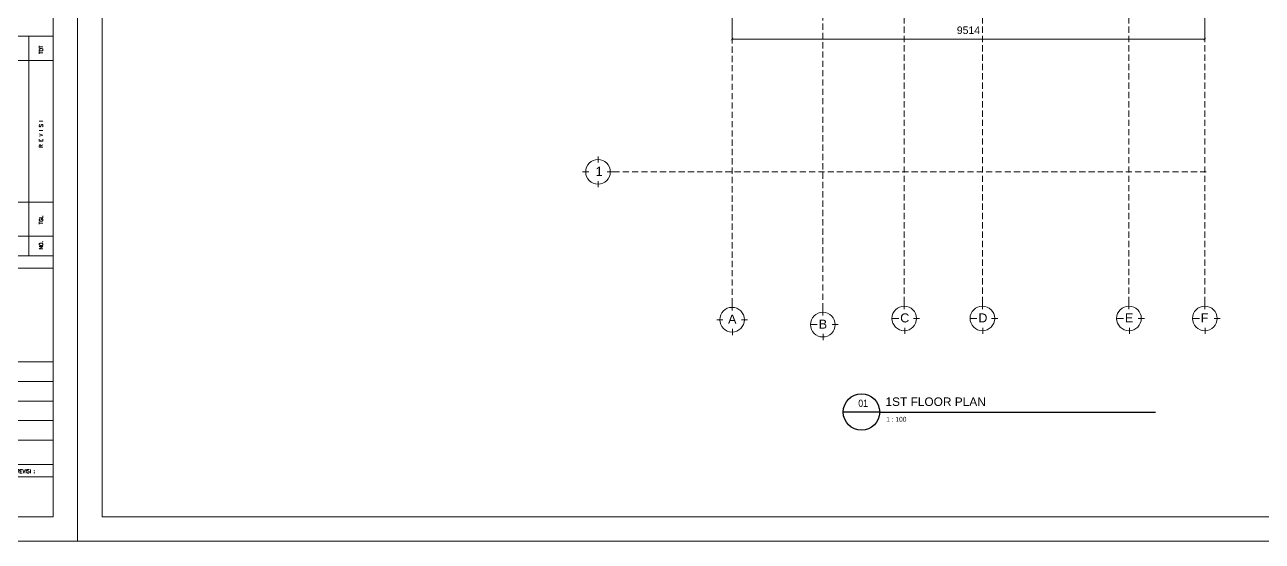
# Model space of a CAD drawing. Header units: millimetres. Extents: x -322387 to 1539330, y -108868 to 282714.
# Drawn here: x 541732 to 566639, y 56496 to 66889 of the extents above; entities that cross this region are included whole.
import ezdxf
from ezdxf.enums import TextEntityAlignment as Align

# ---------------------------------------------------------------- set-up
doc = ezdxf.new("R2010")
doc.units = ezdxf.units.MM
doc.header["$MEASUREMENT"] = 0
doc.linetypes.add('DASHED2', pattern=[0.375, 0.25, -0.125])
doc.linetypes.add('HIDDEN2', pattern=[0.1875, 0.125, -0.0625])
for name, color, linetype, lineweight in [('09-Arsiran', 8, 'Continuous', 5), ('AS', 8, 'HIDDEN2', 5), ('LEGEND', 1, 'DASHED2', 50), ('XR-KOP A3_MOZART$0$KOP-A1$0$A-GRSKOP', 1, 'Continuous', 5), ('XR-KOP A3_MOZART$0$KOP-A1$0$A-TXTKOP', 3, 'Continuous', 5)]:
    doc.layers.add(name, color=color, linetype=linetype, lineweight=lineweight)
doc.layers.add('NOT', color=1, linetype='Continuous')
doc.styles.add('NOTEXT1', font='arial.ttf')
doc.styles.add('NOTEXT2', font='arial.ttf')
doc.styles.add('NOTEXT4', font='arial.ttf')
doc.styles.get("Standard").update_dxf_attribs({"font": 'arial.ttf'})
doc.styles.add('XR-KOP A3_MOZART$0$KOP-A1$0$ROMANS', font='romans.shx', dxfattribs={"height": 200})
doc.dimstyles.new('DIM100', dxfattribs={"dimscale": 0, "dimtxt": 150, "dimasz": 50, "dimexe": 50, "dimexo": 0, "dimgap": 100, "dimtad": 1, "dimtoh": 1, "dimdec": 0, "dimdsep": 46, "dimtxsty": 'Standard', "dimblk": 'ARCHTICK', "dimcen": 1, "dimclrd": 1, "dimclre": 1, "dimadec": 0, "dimazin": 0, "dimtfac": 250, "dimtdec": 0, "dimtix": 1, "dimtmove": 0, "dimatfit": 3, "dimldrblk": 'DOT', "dimfxl": 150, "dimtolj": 1, "dimtzin": 0, "dimlwd": 5, "dimlwe": 5, "dimarcsym": 0})

# ---------------------------------------------------------------- blocks, each defined once
blk = doc.blocks.new('hsdh')
at = {"layer": 'XR-KOP A3_MOZART$0$KOP-A1$0$A-GRSKOP', "linetype": 'Continuous', "lineweight": 5}
for p, q in [((140385, 65781), (145017, 65781)), ((140385, 65781), (145017, 65781)), ((144554, 61611), (144554, 65781)), ((140385, 65317), (145017, 65317)), ((140385, 62631), (145017, 62631)), ((140385, 61982), (145017, 61982)), ((140385, 61611), (145017, 61611)), ((140385, 61611), (145017, 61611)), ((140385, 61380), (145017, 61380)), ((140385, 59597), (145017, 59597)), ((141774, 59226), (145017, 59226)), ((141774, 58856), (145017, 58856)), ((140385, 58485), (145017, 58485)), ((140385, 58115), (145017, 58115)), ((140385, 57651), (145017, 57651)), ((140385, 57420), (145017, 57420))]:
    blk.add_line(p, q, dxfattribs=at)
at = {"layer": 'XR-KOP A3_MOZART$0$KOP-A1$0$A-GRSKOP', "color": 0, "linetype": 'Continuous', "lineweight": 5}
blk.add_lwpolyline([(145480, 82601), (107945, 82601), (107945, 56197), (145480, 56197)], close=True, dxfattribs=at)
at = {"layer": 'XR-KOP A3_MOZART$0$KOP-A1$0$A-GRSKOP', "color": 5, "linetype": 'Continuous', "lineweight": 5}
blk.add_lwpolyline([(145017, 82138), (108409, 82138), (108409, 56660), (145017, 56660)], close=True, dxfattribs=at)
at = {"layer": 'XR-KOP A3_MOZART$0$KOP-A1$0$A-TXTKOP', "lineweight": 5, "style": 'XR-KOP A3_MOZART$0$KOP-A1$0$ROMANS'}
for s, height, p in [('TDT', 69.5, (144822, 65440)), ('R E V I S I', 69.49, (144822, 63662)), ('TGL', 69.5, (144822, 62210)), ('NO.', 69.5, (144822, 61732))]:
    blk.add_text(s, height=height, rotation=90, dxfattribs=at).set_placement(p)
blk.add_text('REVISI :', height=69.5, dxfattribs=at).set_placement((144317, 57491))
blk = doc.blocks.new('_ArchTick')
at = {"color": 0, "linetype": 'ByBlock', "const_width": 0.15}
blk.add_lwpolyline([(-0.5, -0.5), (0.5, 0.5)], dxfattribs=at)
blk = doc.blocks.new('*D1206')
at = {"color": 1, "lineweight": 5, "transparency": 16777216}
for p, q in [((555969, 68586), (555969, 66552)), ((565483, 67686), (565483, 66552)), ((555969, 66602), (565483, 66602))]:
    blk.add_line(p, q, dxfattribs=at)
at = {"layer": 'Defpoints', "color": 0, "transparency": 16777216}
for p in [(555969, 68586), (565483, 67686), (565483, 66602)]:
    blk.add_point(p, dxfattribs=at)
at = {"color": 1, "lineweight": 5, "transparency": 16777216, "xscale": 50, "yscale": 50, "zscale": 50, "rotation": 180}
blk.add_blockref('_ArchTick', (555969, 66602), dxfattribs=at)
at = {"color": 1, "lineweight": 5, "transparency": 16777216, "xscale": 50, "yscale": 50, "zscale": 50}
blk.add_blockref('_ArchTick', (565483, 66602), dxfattribs=at)
at = {"color": 0, "transparency": 16777216, "insert": (560726, 66778), "char_height": 150, "attachment_point": 5}
blk.add_mtext('\\A1;9514', dxfattribs=at)
blk = doc.blocks.new('_DOT')
at = {"color": 0, "linetype": 'ByBlock'}
blk.add_line((-0.5, 0), (-1, 0), dxfattribs=at)
at = {"color": 0, "linetype": 'ByBlock', "const_width": 0.5}
blk.add_lwpolyline([(-0.25, 0, 1), (0.25, 0, 1)], format="xyb", close=True, dxfattribs=at)
blk = doc.blocks.new('NOT-28-ADI')
at = {"const_width": 50}
blk.add_lwpolyline([(-750, 0), (750, 0)], dxfattribs=at)
blk.add_circle((0, 0), 750)
at = {"layer": 'NOT'}
blk.add_line((750, 0), (12100, 0), dxfattribs=at)
at = {"color": 5, "style": 'NOTEXT4'}
for tag, p in [('JDL1', (988, 765)), ('JDL2', (988, 250))]:
    blk.add_attdef(tag, p, '', height=350, dxfattribs=at)
at = {"color": 5, "style": 'NOTEXT4', "width": 0.85}
blk.add_attdef('NO', text='', height=300, dxfattribs=at).set_placement((68, 360), align=Align.MIDDLE_CENTER)
at = {"style": 'NOTEXT1', "width": 0.85}
blk.add_attdef('REF.', text='', height=200, dxfattribs=at).set_placement((0, -190), align=Align.TOP_CENTER)
blk.add_attdef('SCALE', (1020, -398), '', height=200, dxfattribs=at)
blk.add_attdef('ROOM', text='', height=200, dxfattribs=at).set_placement((3715, -388), align=Align.RIGHT)

msp = doc.modelspace()

# ---------------------------------------------------------------- linework, layer by layer
at = {"layer": '09-Arsiran'}
for p, q in [((553269.989, 64238.9915), (553269.989, 64114.9804)), ((552959.9613, 63928.9637), (553083.9724, 63928.9637)), ((553456.0057, 63928.9637), (553580.0168, 63928.9637)), ((553269.989, 63742.947), (553269.989, 63618.9359)), ((559433.867, 61289.3403), (559433.867, 61165.3292)), ((561006.7848, 61289.3403), (561006.7848, 61165.3292)), ((563956.7848, 61289.3403), (563956.7848, 61165.3292)), ((565483.2437, 61289.3403), (565483.2437, 61165.3292)), ((555968.867, 61264.3403), (555968.867, 61140.3292)), ((557794.5965, 61164.3403), (557794.5965, 61040.3292)), ((555658.8393, 60954.3125), (555782.8504, 60954.3125)), ((556154.8837, 60954.3125), (556278.8948, 60954.3125)), ((557560.2981, 60854.3125), (557684.3093, 60854.3125)), ((557980.6132, 60854.3125), (558104.6243, 60854.3125)), ((559199.5687, 60979.3125), (559323.5798, 60979.3125)), ((559442.7202, 60793.4539), (559442.7202, 60669.4428)), ((559619.8837, 60979.3125), (559743.8948, 60979.3125)), ((560772.4865, 60979.3125), (560896.4976, 60979.3125)), ((561015.638, 60793.4539), (561015.638, 60669.4428)), ((561192.8015, 60979.3125), (561316.8126, 60979.3125)), ((563722.4865, 60979.3125), (563846.4976, 60979.3125)), ((563965.638, 60793.4539), (563965.638, 60669.4428)), ((564142.8015, 60979.3125), (564266.8126, 60979.3125)), ((565248.9453, 60979.3125), (565372.9564, 60979.3125)), ((565492.0969, 60793.4539), (565492.0969, 60669.4428)), ((565669.2603, 60979.3125), (565793.2715, 60979.3125)), ((555977.7202, 60768.4539), (555977.7202, 60644.4428)), ((557803.4497, 60668.4539), (557803.4497, 60544.4428))]:
    msp.add_line(p, q, dxfattribs=at)
for centre in [(553269.989, 63928.9637), (555968.867, 60954.3125), (557794.5965, 60854.3125), (559433.867, 60979.3125), (561006.7848, 60979.3125), (563956.7848, 60979.3125), (565483.2437, 60979.3125)]:
    msp.add_circle(centre, 248.0222, dxfattribs=at)
at = {"layer": 'AS', "ltscale": 1000}
for p, q in [((555968.867, 61264.3403), (555968.867, 81801.8814)), ((557794.5965, 61164.3403), (557794.5965, 81801.8814)), ((559433.867, 61289.3403), (559433.867, 81801.8814)), ((561006.7848, 61289.3403), (561006.7848, 81801.8814)), ((563956.7848, 61289.3403), (563956.7848, 81801.8814)), ((565483.2437, 61289.3403), (565483.2437, 81801.8814)), ((553580.0168, 63928.9637), (565508.4868, 63928.9637))]:
    msp.add_line(p, q, dxfattribs=at)

# ---------------------------------------------------------------- block references
at = {"layer": 'LEGEND', "xscale": 1.060683167240732, "yscale": 1.060683167240732, "zscale": 1.060683167240732}
for p in [(388486.6687, -3110.6789), (428299.1078, -3110.6789)]:
    msp.add_blockref('hsdh', p, dxfattribs=at)
at = {"layer": 'NOT'}
ref = msp.add_blockref('NOT-28-ADI', (558572.6369, 59096.1446), dxfattribs=dict(at, xscale=0.4890481213859837, yscale=0.4890481213859837, zscale=0.4890481213859837))
ref.add_attrib('NO', '01', dxfattribs={"layer": '0', "color": 5, "height": 146.71444, "style": 'NOTEXT2', "width": 0.85}).set_placement((558605.9074, 59272.026), align=Align.MIDDLE_CENTER)
ref.add_attrib('JDL2', '1ST FLOOR PLAN', (559055.6756, 59218.4275), dxfattribs={"layer": '0', "color": 5, "height": 171.166842, "style": 'NOTEXT2'})
ref.add_attrib('SCALE', '1 : 100', (559071.2407, 58901.541), dxfattribs={"layer": '0', "height": 97.80962, "style": 'NOTEXT1', "width": 0.85})

# ---------------------------------------------------------------- texts
at = {"layer": '09-Arsiran', "color": 2, "char_height": 181.6238, "attachment_point": 1}
for s, width, insert in [('1', 43.206727, (553220.6998, 64030.3063)), ('A', 43.206727, (555886.9892, 61055.6551)), ('C', 43.206727, (559351.9892, 61080.6551)), ('D', 43.206727, (560924.907, 61080.6551)), ('E', 43.206727, (563874.907, 61080.6551)), ('F', 181.623762, (565401.3658, 61080.6551)), ('B', 43.206727, (557712.7186, 60955.6551))]:
    msp.add_mtext_dynamic_manual_height_columns(s, width=width, gutter_width=908.1188, heights=[0], dxfattribs=dict(at, insert=insert))

# ---------------------------------------------------------------- dimensions: what is measured, and where the dimension line sits
dim = msp.add_linear_dim(base=(565483.2437, 66601.5289), p1=(555968.867, 68586.0459), p2=(565483.2437, 67686.0459), dimstyle='DIM100', override={"dimscale": 1})
dim.commit()
dim.dimension.update_dxf_attribs({"geometry": '*D1206', "text_midpoint": (560726.0554, 66778.1148)})

doc.saveas('drawing.dxf')
